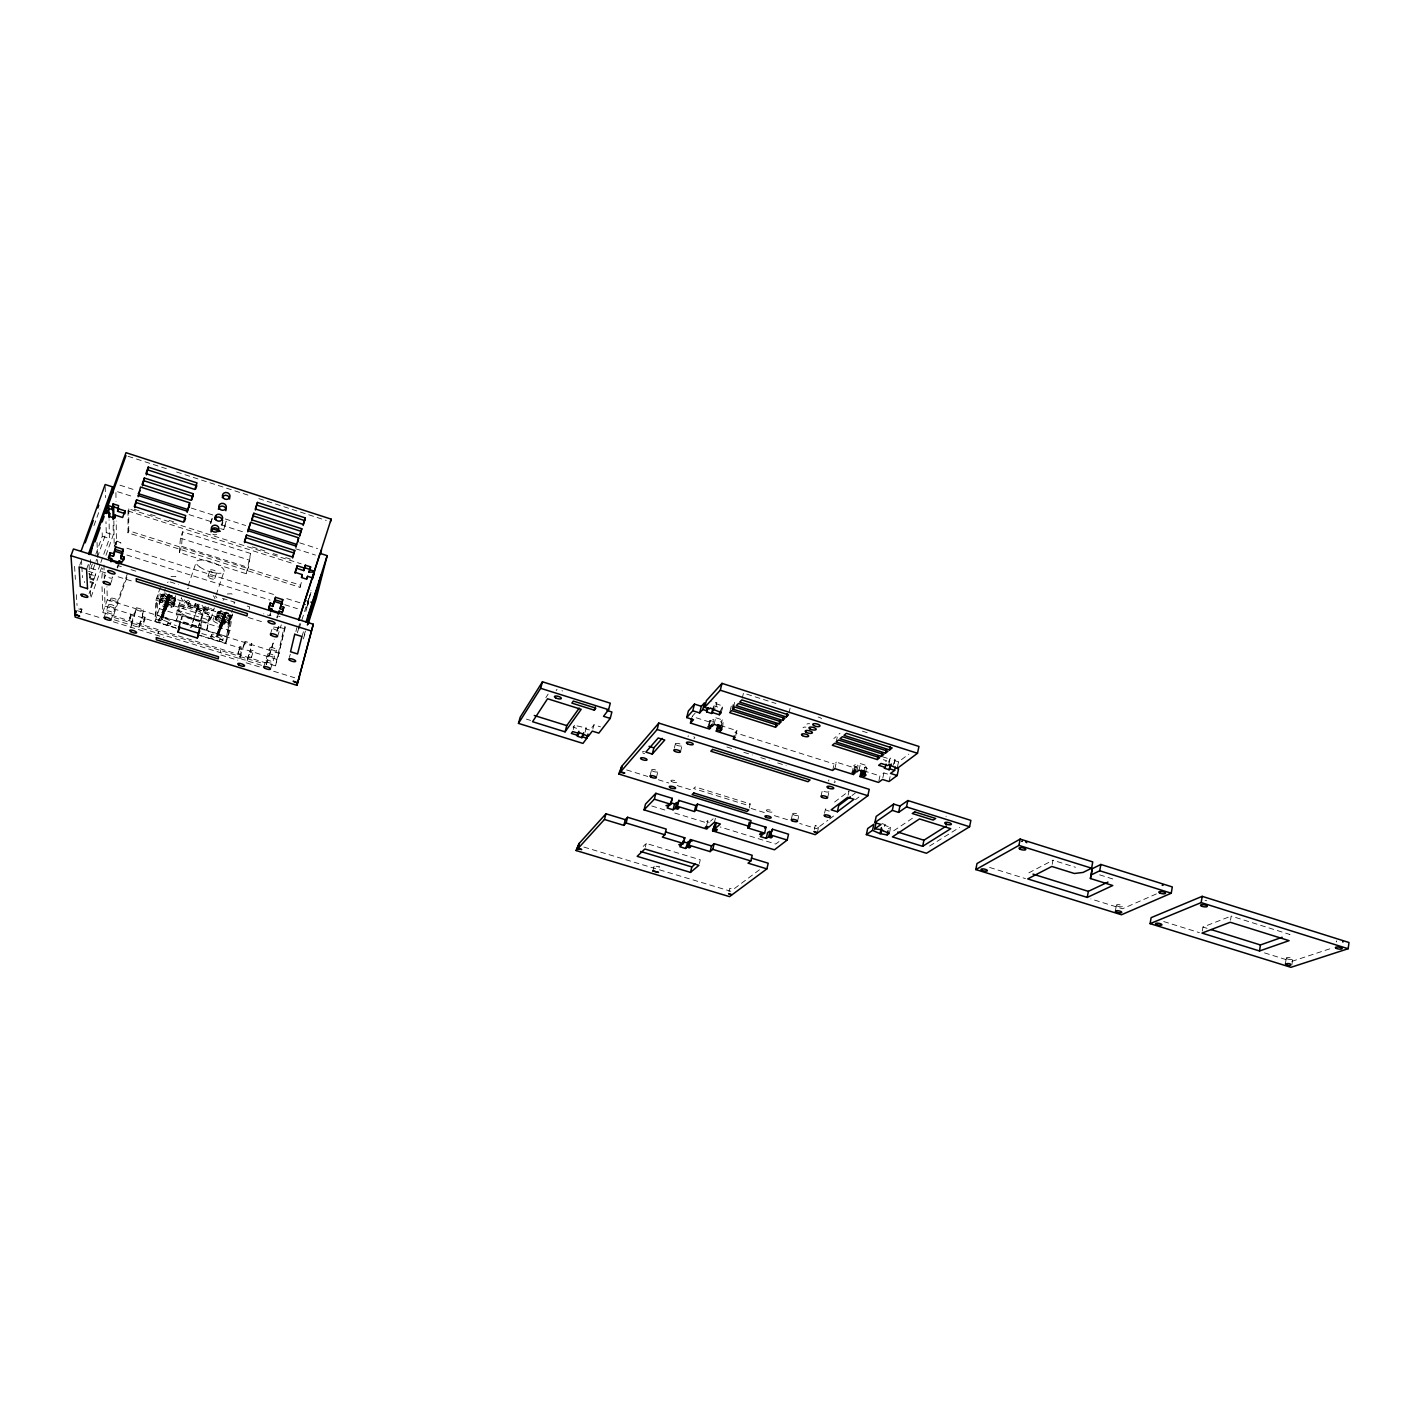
<?xml version="1.0" encoding="UTF-8"?>
<svg xmlns="http://www.w3.org/2000/svg" width="1420" height="1420" viewBox="0 0 1420 1420"><rect width="100%" height="100%" fill="white"/><g stroke="black" fill="none" stroke-linecap="round" stroke-linejoin="round"><path stroke-width="0.75" stroke-dasharray="5 3.75" d="M128.812 508.839L128.688 530.743L300.72 585.271L300.046 587.347L127.96 532.819L128.048 510.969L128.812 508.839L301.182 563.829M114.31 619.865L131.243 625.102L132.699 620.895L129.699 619.972L129.717 617.7L131.332 613.067L134.35 613.99L134.314 616.28L131.315 615.339L131.332 613.067M131.243 625.102L132.734 618.623L129.717 617.7M132.699 620.895L132.734 618.623M134.314 616.28L136.533 607.689L143.473 609.854L141.911 618.605L144.911 619.528L143.313 624.143L140.314 623.22L140.367 620.948L143.385 621.889L143.313 624.143M239.945 646.703L239.589 648.851L242.536 649.774L242.891 647.609L239.945 646.703L238.418 651.318L241.382 652.224L239.643 658.56L138.84 627.445L140.367 620.948M141.911 618.605L143.473 609.854M144.911 619.528L144.982 617.256L141.964 616.333M220.331 623.664L222.337 624.09L218.183 636.764L216.834 635.894L224.839 611.115M223.153 619.936L221.786 619.368L223.97 620.043L219.603 632.699L218.218 632.291L224.733 613.156L226.117 613.582L221.218 628.705L219.834 627.835M223.401 615.286L224.786 615.854L223.401 615.286L216.887 634.385L218.272 634.811L225.744 612.978M175.796 627.817L155.011 621.392L155.898 600.163L228.62 622.99L232.436 611.416M218.183 636.764L216.834 635.894M219.603 632.699L218.236 631.829M216.887 634.385L218.272 634.811M155.011 621.392L159.395 608.63L160.123 593.56M158.472 633.497L158.578 631.279L156.395 637.598M220.313 624.285L221.697 624.534M221.218 628.705L219.55 627.622L220.899 628.19L226.206 612.02M219.621 625.794L220.349 623.504M221.626 625.9L219.638 625.652M221.751 619.99L223.118 620.274M226.117 613.582L221.591 626.522L220.189 626.255L223.295 617.469M223.046 621.8L221.059 621.676M219.905 626.291L221.307 626.717L219.603 626.273M223.97 620.043L224.679 617.735L222.674 617.452L224.679 617.735M224.484 617.664L223.082 617.718M219.816 628.297L224.733 613.156M224.058 618.019L221.325 626.238M219.479 628.385L220.881 628.652M221.023 622.333L222.407 622.563M220.899 624.285L222.319 624.552M222.638 618.268L224.04 618.499M222.514 620.256L223.934 620.504M221.591 626.682L220.207 626.096M179.381 552.558L180.393 538.18L182.576 531.826L250.595 553.481L248.376 567.485L246.299 573.751L179.381 552.558L181.547 546.292L182.576 531.826M196.723 626.575L176.435 620.291L177.163 610.156L181.476 597.713A17.271 5.414 18.7 0 0 195.232 607.618A17.271 5.414 18.7 0 0 213.639 609.233M176.435 620.291L178.618 613.866L179.381 603.66L210.195 613.28L206.876 629.734L198.764 627.214M181.813 619.617L182.079 616.209L201.498 622.244L200.948 627.321M188.47 600.323L185.044 602.009L182.825 608.559L187.955 606.038L188.256 602.435M194.93 606.038L195.143 603.748L198.108 604.672L190.848 627.764L197.895 606.961L194.93 606.038L195.96 603.003M201.977 605.24L204.16 607.991L201.959 614.523L197.575 609.056L198.108 603.66M204.711 609.091L204.959 606.819L207.923 607.742L207.657 610.014L204.711 609.091L199.102 625.741M206.876 629.734L210.195 613.28M222.478 524.797L222.798 522.116M223.739 529.625L226.171 521.14L223.739 529.625L220.597 528.63M220.313 652.579L220.615 650.431M199.563 635.184L225.709 643.278L228.655 622.83M1291.845 965.014L1292.715 959.05M1285.384 964.056L1286.271 958.092M225.709 643.278L229.916 630.569L232.365 613.955M1230.536 920.195L1231.176 916.077L1289.981 934.52L1286.041 935.904M246.299 573.751L250.595 553.481M1202.314 931.076L1202.953 927.047L1231.176 916.077M241.027 654.371L238.063 653.448L238.418 651.318M239.643 658.56L241.382 652.224M249.192 609.286L249.6 606.837L245.411 605.523M244.577 643.509L244.95 641.343L251.766 643.455L251.375 645.621L244.577 643.509L242.536 649.774M1115.339 911.285L1116.386 905.268M261.564 665.323L247.098 660.85L248.873 654.514L251.819 655.419L251.429 657.549L248.482 656.644L248.873 654.514M249.991 652.046L250.381 649.898L253.328 650.822L252.92 652.952L249.991 652.046L251.766 643.455M1052.202 864.372L1052.966 860.218L1075.49 867.283M270.297 613.333L269.818 615.765L263.623 613.813M277.077 618.037L277.592 615.623M889.364 833.398L890.659 827.274L884.571 825.375L883.258 831.516M888.494 762.238L890.269 758.085L895.168 759.647L893.73 766.303M888.831 764.741L890.269 758.085M889.044 781.533L890.447 775M893.02 765.451L895.168 759.647M897.476 766.871L898.54 761.865L908.747 754.162M878.873 780.805L879.938 775.923L883.914 772.924L888.813 774.468M882.849 777.823L883.914 772.924M865.614 772.249L867.052 765.699L860.467 763.605L858.141 765.451L856.704 771.983M855.727 770.048L856.455 766.782L853.615 765.895L852.16 772.409M859.029 770.172L860.467 763.605M863.999 770.794L864.709 767.528L867.052 765.699M102.027 586.691L102.79 612.517L275.498 665.891L283.787 628.581L277.539 626.628M284.976 626.167L277.521 659.59L199.688 635.503M848.113 795.2L849.053 790.993L832.546 803.631M853.846 771.078L855.302 764.546L858.141 765.451M275.498 665.891L285.686 625.936M827.629 797.774L829.031 791.49M824.523 813.287L825.446 809.205M834.889 768.646L836.344 762.132L854.911 768.007L856.455 766.782M820.991 796.3L822.411 790.017M814.334 829.493L815.24 825.499L819.234 826.724L827.86 820.281M836.149 742.003L837.658 735.276L839.983 733.27M817.228 833.203L818.559 827.221L815.24 825.499M832.653 770.457L834.108 763.96L836.344 762.132M791.188 819.837L792.573 813.802M797.525 821.257L798.91 815.204M300.046 587.347L301.661 581.259M788.934 713.159L790.141 708.03M728.957 891.866L729.809 888.281L733.377 889.364L759.505 869.75M749.245 807.962L750.204 803.933L695.267 786.928L693.617 788.544L748.393 805.495L750.204 803.933M295.91 631.545L296.851 627.622M298.324 628.598L299.851 622.315M714.455 822.198L715.396 818.293M735.737 735.578L736.927 730.679L720.047 725.336M730.075 710.976L731.318 705.935L733.306 703.823L732.081 708.882M733.821 705.793L734.637 702.421M706.45 826.28L707.87 820.476L710.408 821.257L713.142 818.808M699.385 863.484L700.273 859.792L646.26 843.427L643.171 846.391M742.234 698.232L743.476 693.102L775.941 703.486M720.135 711.402L722.904 705.971L716.017 703.787L714.366 710.479M721.271 712.68L722.904 705.971M720.881 726.472L722.496 719.887L715.733 717.739L713.834 719.745L712.219 726.33M721.892 729.383L723.508 722.816L720.579 721.875L722.496 719.887M306.755 607.636L310.98 590.542M307.785 605.24L308.53 602.24L305.832 611.363M307.412 605.577L311.388 590.738M708.314 725.212L710.905 718.822L713.834 719.745M709.29 725.407L710.905 718.822M716.035 706.219L716.851 702.865L711.793 701.267M714.1 724.342L715.733 717.739M680.5 751.766L682.097 745.447M652.845 871.117L654.283 865.543L656.963 865.561M645.319 847.119L646.26 843.427M674.322 748.18L675.387 743.956M649.969 776.136L651.514 770.066M656.377 777.556L657.922 771.486M585.111 732.17L586.229 727.998L574.372 725.3L573.023 727.182L579.484 729.188M592.85 729.01L593.968 724.821L600.482 726.845M573.254 729.472L574.372 725.3M289.289 657.495L290.319 654.283M297.312 632.788L299.212 626.841M299.194 628.35L301.2 622.049M301.874 619.936L309.276 596.808M301.927 636.515L303.507 631.545M304.217 634.935L305.477 630.977M303.347 638.911L305.353 632.592M263.676 666.938L269.818 647.999M266.126 664.489L274.22 639.497M276.9 631.172L278.249 627.001M266.356 664.507L274.415 639.603M277.113 631.297L279.793 622.99M277.557 636.391L281.284 624.853M270.51 669.051L276.616 650.111M270.404 634.154L272.533 627.569M247.098 660.85L248.482 656.644M251.429 657.549L253.328 650.822M238.063 653.448L239.589 648.851M242.891 647.609L244.95 641.343M216.816 636.355L220.916 624.125M219.851 639.124L219.354 641.272A6.088 1.846 18.2 0 0 221.254 638.965A6.088 1.846 18.2 0 0 212.379 636.196A6.088 1.846 18.2 0 0 213.568 639.479L214.278 637.367A6.071 1.846 18.2 0 1 213.089 634.066A6.071 1.846 18.2 0 1 221.964 636.834A6.071 1.846 18.2 0 1 220.047 639.16L226.401 641.148L229.348 620.806L222.62 618.712L224.626 619.315A7.366 2.308 18.4 0 0 230.59 619.351A7.366 2.308 18.4 0 0 228.212 616.085L219.638 613.493A7.366 2.308 18.4 0 0 217.012 615.233A7.366 2.308 18.4 0 0 222.798 618.765A6.23 1.935 18.4 0 1 223.987 622.226A6.23 1.935 18.4 0 1 214.899 619.404A6.23 1.935 18.4 0 1 216.869 616.954L216.142 619.12A6.23 1.935 18.4 0 0 214.171 621.569A6.23 1.935 18.4 0 0 223.277 624.409A6.23 1.935 18.4 0 0 222.088 620.984L221.893 620.895M224.821 623.593L225.549 621.41M228.851 620.7L232.454 609.854M222.461 640.58L223.171 638.45M229.294 623.22L230.005 621.09M230.786 619.102L231.495 616.954M212.947 619.883L213.674 617.718M215.467 618.428L216.177 616.298M216.869 614.256L217.579 612.126M217.331 616.688L220.349 607.653M210.87 636.976L211.58 634.846M218.29 634.349L223.171 619.794M200.273 625.847L201.498 622.244M207.657 610.014L208.687 606.979M216.213 594.785L224.147 571.142M210.781 618.712L214.367 607.991M207.923 576.484L210 570.308M197.575 609.056L199.794 602.488M197.93 627.675L204.959 606.819M214.722 578.615L216.798 572.455M162.111 615.126C163.442 606.943 169.459 594.376 167.595 602.719L162.359 617.7L160.975 617.292L168.412 595.832L169.814 596.258L163.513 615.534L162.111 615.126L166.175 602.772L167.613 603.376L166.175 602.772M163.744 608.665L165.927 608.985L162.43 619.723L161.046 619.297L163.797 611.168L165.217 611.754L163.797 611.328M180.855 619.812L182.079 616.209M187.955 606.038L190.191 599.471M221.378 525.027L223.046 520.128M174.837 601.903L175.565 599.755M167.897 623.025L167.169 625.137A6.141 1.846 18.6 0 0 170.027 623.699A6.141 1.846 18.6 0 0 163.655 620.433A6.141 1.846 18.6 0 0 158.596 620.753L158.738 621.303A6.141 1.846 18.6 0 0 161.33 623.291L162.075 621.161A6.141 1.846 18.7 0 1 159.484 619.173L159.342 618.623A6.141 1.846 18.7 0 1 164.383 618.303A6.141 1.846 18.7 0 1 170.755 621.569A6.141 1.846 18.7 0 1 167.897 623.025L176.328 625.634M173.684 606.145L174.411 604.015M170.311 624.463L171.039 622.333M188.097 585.963L196.155 562.302M210.781 523.678L212.663 516.809L210.444 523.323L213.586 524.335M169.779 594.163L163.442 613.511L162.057 613.085L168.376 593.737M162.057 613.085L168.376 594.217M161.046 619.297L166.016 604.299L167.418 605.186L165.217 611.754M162.359 617.7L168.483 598.867L167.063 597.962L168.483 598.867M217.065 616.99L169.069 602.027L168.518 604.299A6.301 1.935 18.8 0 1 169.938 607.813A6.301 1.935 18.8 0 1 160.762 604.938A6.301 1.935 18.8 0 1 162.519 602.417L163.477 600.269L156.661 598.139L155.738 619.262L162.395 621.321M171.412 606.961L172.157 604.778M174.394 599.346L175.636 595.708M173.24 603.606L175.725 596.365M155.898 600.323L160.424 587.099M160.744 597.003L161.489 594.856M159.679 601.299L160.407 599.151M159.43 603.234L160.176 601.05M161.578 599.559L165.323 588.697M164.844 604.423L167.045 604.742L169.814 596.258M165.927 608.985L167.4 604.707M138.84 627.445L140.314 623.22M143.385 621.889L144.982 617.256M129.699 619.972L131.315 615.339M134.35 613.99L136.533 607.689M130.817 627.338L131.918 624.179M166.921 600.784L168.412 595.832M165.643 604.955L167.134 600.518M163.762 609.162C164.951 609.482 163.584 609.801 166.016 604.299M103.997 617.664L110.724 598.601M111.026 619.83L127.64 572.952M113.671 615.038L126.895 577.443M127.96 532.819L128.688 530.743M110.369 584.277L112.73 577.638M117.54 568.035L119.12 563.562M102.79 612.517L107.263 599.861L106.961 586.762M89.087 593.596L90.241 590.365M101.583 567.645L90.614 598.406L90.294 591.572L95.743 573.591L88.537 571.337M100.128 564.485L97.998 570.485L90.827 568.231L90.365 557.439M100.838 562.48L109.411 538.517L109.056 519.791M105.968 555.327L113.28 534.825L113.103 521.761M101.778 578.082L102.772 568.302M114.204 546.948L116.404 540.754L116.209 521.069M114.949 545.706L116.404 541.588L121.002 543.043L116.404 540.754M104.175 578.65L105.346 575.331M86.584 569.26L88.395 564.219M90.827 568.231L92.264 564.237M95.832 554.244L102.275 536.263L102.116 529.997M90.081 577.727L96.684 559.267M97.412 557.208L106.234 532.606L105.985 521.672M80.745 612.269L81.881 609.109L77.195 607.653M80.78 613.032L81.881 609.109M89.779 577.851L93.383 578.987L90.703 587.702M89.833 578.934L93.436 580.052L95.743 573.591M79.697 565.231L80.904 561.894M93.986 525.595L99.95 509.07M545.848 697.664L548.155 694.096M586.229 727.998L585.626 728.797L589.939 730.146L593.968 724.821M695.161 713.142L692.126 716.496L711.207 722.531L712.449 721.218L709.538 720.295M713.266 706.769L714.1 705.882L720.969 708.065M716.017 703.787L716.851 702.865M223.046 600.305L224.058 599.222M168.128 581.952L167.471 582.644M722.106 724.271L723.508 722.816M736.927 730.679L734.974 732.631L834.108 763.96M707.87 820.476L706.681 821.541L709.219 822.322M833.806 738.577L836.114 736.607M853.615 765.895L855.302 764.546M778.976 841.581L775.781 844.03L720.153 826.972M885.707 761.599L886.754 760.783L881.767 759.203M852.053 795.502L855.372 792.981M818.559 827.221L816.589 828.712L799.708 823.476M829.582 818.985L834.747 815.115M855.443 799.637L858.887 797.064M884.571 825.375L885.547 824.7L881.074 823.316M888.423 828.783L890.659 827.274M893.712 830.806L913.61 817.458M929.603 846.036L959.618 827.381M1028.879 872.838L1052.966 860.218M1156.359 893.925L1122.51 908.764L1090.88 898.931M1291.792 961.375L1332.652 947.903M171.039 576.573L175.192 576.325L178.778 578.934M227.271 593.986L231.389 593.737L234.957 596.311M163.477 600.269L163.264 600.234A6.301 1.935 18.8 0 0 161.507 602.772A6.301 1.935 18.8 0 0 170.684 605.63A6.301 1.935 18.8 0 0 169.282 602.115L169.069 602.027M161.028 618.836L162.43 619.723M168.43 596.311L169.832 596.737M224.697 613.635L226.099 614.061M166.992 602.683L165.59 602.098L167.595 602.719M166.034 604.778L167.418 605.186M164.915 606.464L166.3 606.89L164.489 606.517M165.891 607.6L164.507 607.174M163.815 610.707L164.773 610.937M162.04 612.606L163.442 613.032M162.111 614.647L163.513 615.534M162.341 617.238L160.975 617.292M583.868 847.066L657.336 869.182M659.43 869.803L730.803 891.281M166.921 600.625L168.359 601.05M223.242 617.931L224.662 618.357M223.242 618.091L224.644 618.516M165.643 604.796L167.063 605.222M164.542 609.02L165.945 609.624M651.78 805.992L666.388 810.483M674.731 813.039L708.136 823.28M201.746 633.515L214.455 637.456M176.559 628.332L105.027 606.18L104.512 586.673M626.646 769.942L647.751 776.474M658.294 779.74L668.856 783.006M677.287 785.615L692.072 790.177M751.162 808.459L765.93 813.039M774.379 815.648L789.147 820.21M114.079 617.522L131.261 622.847M138.894 625.191L239.998 656.43M247.488 658.738L264.067 663.85M78.81 608.914L81.916 609.872M77.39 610.742L100.607 617.895M113.263 621.8L163.904 637.42M220.881 654.993L237.761 660.193M246.192 662.803L260.961 667.347M273.634 671.252L294.721 677.766M1202.953 927.047L1207.053 928.325M89.939 581.401L93.525 582.519M89.993 582.466L93.578 583.584M177.163 610.156L208.012 619.759M526.429 719.123L530.583 720.419M178.618 613.866L209.024 623.327M159.395 608.63L229.916 630.569M989.651 867.46L1025.506 878.607M1163.726 921.562L1199.421 932.656M1264.51 952.891L1287.603 960.08M183.606 621.924L199.031 626.717M200.823 628.528L157.212 615.002L158.17 593.631L230.821 616.316L227.821 636.905L202.9 629.184M107.263 599.861L180.801 622.67M182.896 623.327L279.545 653.306M136.498 609.996L143.42 612.144M117.523 565.426L121.374 566.633M131.013 569.651L138.716 572.065M170.098 581.916L178.459 584.543M222.407 598.317L234.957 602.257M1099.648 874.844L1113.866 879.299M101.583 571.621L105.737 572.917M118.162 576.804L132.646 581.33M248.34 617.505L265.025 622.705M88.661 573.822L95.832 576.076M126.948 548.209L274.149 594.643M286.769 598.619L305.69 604.583M126.877 555.025L270.048 600.092M284.781 604.725L297.419 608.701M726.898 746.973L735.365 749.636M743.832 752.298L752.28 754.961M760.747 757.623L769.214 760.286M777.681 762.948L786.147 765.611M181.547 546.292L248.376 567.485M864.709 767.528L867.549 768.433M863.52 770.723L879.938 775.923M106.234 532.606L113.28 534.825M102.275 536.263L109.411 538.517M304.27 600.074L308.726 601.494M134.226 509.247L142.408 511.857M150.573 514.466L158.756 517.075M168.962 520.341L175.104 522.294M252.334 546.948L264.883 550.942M273.243 553.622L277.415 554.954M285.775 557.616L292.058 559.622M128.048 510.969L294.188 563.935M882.53 756.771L889.204 758.901M894.103 760.463L898.54 761.865M180.393 538.18L248.5 559.835M119.937 485.178L136.338 490.433M191.363 508.094L213.941 515.336M225.301 518.974L245.713 525.524M299.691 542.848L317.53 548.582M117.594 491.728L134.012 497M189.108 514.626L211.722 521.868M221.041 524.867L245.571 532.713M295.591 548.723L315.453 555.096M862.437 731.176L870.744 733.838M128.102 456.299L142.852 461.074M144.964 461.766L168.146 469.274M176.577 472.008L250.381 495.882M258.813 498.615L326.263 520.448M658.951 866.235L659.714 867.176L654.194 865.721M234.087 602.275L234.247 603.713M74.568 566.349L75.402 579.395M76.361 594.625L77.053 605.488M81.508 560.208L81.757 564.574M81.863 566.757L82.466 577.691M84.454 581.49L84.508 582.555M89.087 564.734L89.673 577.78M93.383 578.987L93.436 580.052M97.039 542.476L97.554 557.563M97.625 559.711L97.856 566.172M103.962 564.982L104.299 577.993M167.01 603.34L165.963 602.719M105.204 486.687L105.453 497.621M164.862 605.097L166.264 605.328M166.14 600.909L167.56 601.139M113.866 520.856L114.168 544.765M115.925 492.616L116.014 501.366M116.404 541.588L116.44 544.889M280.113 616.724A3.745 1.207 18 0 1 278.373 615.996M1336.681 941.921A3.426 0.959 8.5 0 1 1336.77 940.963M1206.716 900.67A3.408 1.012 9.4 0 1 1205.047 900.564M806.933 724.111A3.692 1.278 12.9 0 1 809.631 723.774M803.063 727.785A3.656 1.26 12.9 0 1 805.903 727.147M818.151 717.047A3.728 1.313 12.8 0 1 821.505 718.786M945.986 816.465A3.426 1.083 11.5 0 1 946.199 816.216M556.409 690.617A3.568 1.189 15.4 0 1 557.101 689.57M561.983 690.653A3.568 1.189 15.4 0 1 562.568 691.043M834.374 780.947A3.443 1.118 12.6 0 1 834.072 782.491M828.818 781.089A3.443 1.118 12.6 0 1 829.031 779.988M829.316 811.068A3.319 1.029 12.7 0 1 825.446 809.329A3.319 1.029 12.7 0 1 828.872 808.903M693.847 736.749A3.497 1.154 14 0 1 693.847 738.418M688.15 736.625A3.497 1.154 14 0 1 688.487 735.808M644.627 753.7A3.372 1.065 14.4 0 1 642.603 752.742M642.532 751.624A3.372 1.065 14.4 0 1 644.485 751.553M828.872 791.739A3.39 1.083 12.7 0 1 823.884 791.313A3.39 1.083 12.7 0 1 823.511 789.484M276.971 616.067A3.816 1.225 18.1 0 1 276.722 617.274M270.954 615.73A3.816 1.225 18.1 0 1 270.67 614.097M117.398 566.349A3.941 1.242 19.5 0 1 117.043 567.237M112.215 576.857A3.887 1.207 19.4 0 1 109.553 577.904A3.887 1.207 19.4 0 1 105.471 575.047M216.603 534.47A3.816 3.461 13 0 1 212.805 534.204M223.952 616.972A6.106 1.899 18.4 0 1 227.963 621.232A6.106 1.899 18.4 0 1 218.13 618.268A6.106 1.899 18.4 0 1 222.425 616.511M187.334 588.803A14.786 4.704 18.7 0 1 188.842 588.093M213.284 595.761A14.786 4.704 18.7 0 1 214.881 598.725M211.402 608.328A14.803 4.651 18.7 0 1 197.469 607.565A14.803 4.651 18.7 0 1 184.209 599.843M215.379 595.992A17.253 5.485 18.7 0 1 216.852 597.856M169.264 595.512A6.212 1.935 18.9 0 1 173.542 599.914A6.212 1.935 18.9 0 1 163.584 596.897A6.212 1.935 18.9 0 1 167.72 595.033M175.707 598.175A7.508 2.343 18.9 0 1 170.08 597.962M168.234 597.412A7.508 2.343 18.9 0 1 162.004 592.779M172.619 596.187A7.49 2.343 18.9 0 1 164.223 592.885M172.157 595.672A6.248 1.953 18.9 0 1 169.122 594.891M166.264 593.631A6.248 1.953 18.9 0 1 165.164 592.921M168.128 599.808A6.177 1.917 18.8 0 1 172.406 604.157A6.177 1.917 18.8 0 1 162.483 601.175A6.177 1.917 18.8 0 1 166.601 599.346M225.407 612.801A6.141 1.935 18.4 0 1 229.685 617.025A6.141 1.935 18.4 0 1 220.153 614.576A6.141 1.935 18.4 0 1 222.39 612.02M232.454 615.02A7.419 2.325 18.4 0 1 226.259 615.25M224.413 614.7A7.419 2.325 18.4 0 1 218.431 610.778M228.762 613.476A7.419 2.343 18.4 0 1 225.141 612.553M221.786 611.044A7.419 2.343 18.4 0 1 220.508 610.209M228.336 612.978A6.177 1.953 18.4 0 1 225.301 612.197M218.325 629.841L219.692 630.728L218.325 629.841M223.366 615.907L224.75 616.511L223.366 615.907M223.206 615.233L224.555 616.12L223.206 615.233M159.342 618.623L158.596 620.753L159.342 618.659M164.56 594.092L164.17 594.039A7.455 2.325 18.9 0 0 163.353 597.376A7.455 2.325 18.9 0 0 173.79 600.536A7.455 2.325 18.9 0 0 172.814 596.666L164.56 594.092M163.815 596.24L163.424 596.187A7.455 2.308 18.9 0 0 160.957 598.015A7.455 2.308 18.9 0 0 166.939 601.583L168.785 602.151A7.455 2.308 18.9 0 0 174.66 602.151A7.455 2.308 18.9 0 0 172.086 598.814L163.815 596.24M163.46 598.406L163.069 598.352A7.402 2.29 18.8 0 0 162.253 601.654A7.402 2.29 18.8 0 0 172.654 604.778A7.402 2.29 18.8 0 0 171.678 600.962L163.46 598.406M162.732 600.536L162.324 600.5A7.419 2.29 18.8 0 0 159.892 602.275A7.419 2.29 18.8 0 0 165.838 605.843L167.666 606.393A7.419 2.29 18.8 0 0 173.506 606.393A7.419 2.29 18.8 0 0 170.932 603.092L162.732 600.536M220.757 611.381L220.349 611.346A7.366 2.308 18.4 0 0 219.284 614.576A7.366 2.308 18.4 0 0 229.632 617.718A7.366 2.308 18.4 0 0 228.922 613.937L220.757 611.381M219.319 615.57L218.928 615.534A7.331 2.29 18.4 0 0 217.863 618.729A7.331 2.29 18.4 0 0 228.158 621.836A7.331 2.29 18.4 0 0 227.448 618.108L219.319 615.57M218.609 617.7L218.218 617.664A7.331 2.272 18.3 0 0 215.609 619.386A7.331 2.272 18.3 0 0 221.378 622.883L223.188 623.433A7.331 2.272 18.3 0 0 229.099 623.469A7.331 2.272 18.3 0 0 226.738 620.238L218.609 617.7M168.288 598.317L166.885 597.909L168.288 598.477M168.305 598.974L166.903 598.548L168.305 599.151M223.011 622.262L221.644 621.853L223.029 622.404M166.317 607.37L164.898 606.943L166.317 607.37M270.634 649.064A3.568 1.101 17.8 0 0 276.438 650.342A3.568 1.101 17.8 0 0 272.569 647.733A3.568 1.101 17.8 0 0 270.634 649.064M268.611 655.365A3.568 1.083 17.8 0 0 274.415 656.644A3.568 1.083 17.8 0 0 270.528 654.034A3.568 1.083 17.8 0 0 268.611 655.365M111.754 599.755A3.692 1.118 19.1 0 0 117.612 601.05A3.692 1.118 19.1 0 0 113.316 598.281A3.692 1.118 19.1 0 0 111.754 599.755M109.517 606.091A3.692 1.101 19.1 0 0 115.393 607.387A3.692 1.101 19.1 0 0 111.062 604.618A3.692 1.101 19.1 0 0 109.517 606.091M1287.194 958.873A3.266 0.887 9.1 0 0 1292.591 959.263A3.266 0.887 9.1 0 0 1288.668 957.577A3.266 0.887 9.1 0 0 1287.194 958.873M1117.487 906.102A3.248 0.941 10.2 0 0 1122.741 906.439A3.248 0.941 10.2 0 0 1118.552 904.646A3.248 0.941 10.2 0 0 1117.487 906.102M671.749 781.621A3.266 1.012 14.1 0 0 677.056 782.349A3.266 1.012 14.1 0 0 673.133 780.219A3.266 1.012 14.1 0 0 671.749 781.621M767.155 811.157A3.231 0.994 13.2 0 0 772.48 811.903A3.231 0.994 13.2 0 0 768.77 809.826A3.231 0.994 13.2 0 0 767.155 811.157M793.389 814.689A3.248 0.994 13 0 0 798.768 815.435A3.248 0.994 13 0 0 795.076 813.376A3.248 0.994 13 0 0 793.389 814.689M652.49 771.007A3.301 1.029 14.3 0 0 657.833 771.734A3.301 1.029 14.3 0 0 653.839 769.551A3.301 1.029 14.3 0 0 652.49 771.007M676.381 744.985A3.443 1.118 14.1 0 0 681.973 745.713A3.443 1.118 14.1 0 0 677.855 743.405A3.443 1.118 14.1 0 0 676.381 744.985M132.93 625.279A3.656 1.083 18.8 0 0 138.752 626.575A3.656 1.083 18.8 0 0 134.51 623.877A3.656 1.083 18.8 0 0 132.93 625.279M240.69 658.543A3.568 1.065 17.9 0 0 246.477 659.838A3.568 1.065 17.9 0 0 242.536 657.247A3.568 1.065 17.9 0 0 240.69 658.543M266.57 661.667A3.568 1.083 17.7 0 0 272.374 662.962A3.568 1.083 17.7 0 0 268.486 660.371A3.568 1.083 17.7 0 0 266.57 661.667M273.403 628.705A3.745 1.189 18 0 0 279.509 630.054A3.745 1.189 18 0 0 275.427 627.267A3.745 1.189 18 0 0 273.403 628.705M107.281 612.428A3.692 1.101 19 0 0 113.156 613.742A3.692 1.101 19 0 0 108.825 610.99A3.692 1.101 19 0 0 107.281 612.428M208.811 577.62A3.568 1.171 18.8 0 0 214.562 578.881A3.568 1.171 18.8 0 0 210.568 576.129A3.568 1.171 18.8 0 0 208.811 577.62M210.905 571.461A3.568 1.171 18.9 0 0 216.639 572.721A3.568 1.171 18.9 0 0 212.663 569.952A3.568 1.171 18.9 0 0 210.905 571.461M199.812 567.006A14.715 4.864 18.9 0 0 223.508 572.26A14.715 4.864 18.9 0 0 207.142 560.793A14.715 4.864 18.9 0 0 199.812 567.006M182.204 613.706A17.306 5.343 18.6 0 0 210.053 619.919A17.306 5.343 18.6 0 0 190.653 606.961A17.306 5.343 18.6 0 0 182.204 613.706"/><path stroke-width="1.5" d="M117.558 508.502L124.995 510.863L124.978 513.649L117.576 511.289L118.57 505.627L113.121 503.887L112.127 509.549L107.174 507.969L107.121 505.183L125.99 452.678L331.162 519.134L330.487 521.814M134.811 507.615L136.604 499.875L185.736 515.602L183.464 522.187L134.261 506.461L136.604 499.875M138.148 496.734L140.527 487.024L189.659 502.804L189.304 507.437M142.568 485.764L144.361 478.007L193.28 493.769L191.931 499.822M146.42 474.901L148.213 467.127L197.025 482.906L194.788 489.421L145.905 473.641L148.213 467.127M199.741 630.888L197.345 638.059L178.015 632.095L180.233 621.623M187.156 512.442L189.659 502.804M197.345 638.059L199.67 627.658M215.804 517.821L216 515.992L214.881 519.259A3.816 3.443 13.4 0 1 222.319 520.714M1348.148 948.737L1349 942.507L1202.19 896.34L1151.123 917.657L1150.111 923.639L1290.94 967.322L1348.148 948.737L1201.178 902.605L1150.111 923.639M244.524 542.635L246.565 535.056L294.739 550.481L292.573 557.989M1259.522 950.974L1289.076 940.661L1230.217 922.255L1201.994 933.082L1259.522 950.974L1260.428 944.957L1282.1 937.289M247.843 531.879L250.47 522.347L298.644 537.825L297.703 542.209M251.784 520.874L253.825 513.277L301.803 528.737L299.638 536.263M255.387 510.046L257.446 502.431L305.318 517.909L303.152 525.453M1201.178 902.605L1202.19 896.34M1171.252 893.216L1172.299 886.932L1100.855 864.46L1092.264 868.703L1090.4 878.518L1112.765 885.512L1087.258 897.422L1027.725 878.909L1051.812 866.448L1074.354 873.495L1083.087 872.43L1091.607 868.206L1092.743 861.904L1020.163 839.078L976.995 863.537L975.806 869.572L1121.481 914.764L1171.252 893.216L1099.737 870.762L1091.146 874.951L1090.4 878.518M1087.258 897.422L1088.341 891.352L1107.973 882.086M1091.146 874.951L1092.264 868.703M1099.737 870.762L1100.855 864.46M975.806 869.572L1018.956 845.397L1020.163 839.078M269.711 605.435L270.19 602.985L273.35 603.979L272.853 606.429L269.711 605.435L268.646 608.701M271.255 611.31L271.752 608.878L268.593 607.884L270.19 602.985M275.018 599.79L275.515 597.323L282.775 599.595L282.26 602.062L275.018 599.79L272.853 606.429M969.594 826.742L970.872 820.387L907.859 800.543L899.943 806.045L898.611 812.382L892.31 810.394L874.862 822.588L881.021 824.505L874.72 828.854L879.743 829.457L889.364 833.398L887.127 834.907L880.08 833.664L872.519 830.363L866.36 834.623L926.461 853.26L969.594 826.742L906.51 806.915L898.611 812.382M922.645 846.32L950.743 828.712L919.521 818.932L892.417 836.912L922.645 846.32L923.923 840.214L946.412 825.961M278.515 613.582L279.03 611.168L282.189 612.144L283.769 607.263L280.61 606.269L282.775 599.595M282.189 612.943L283.237 609.695L280.095 608.701L280.61 606.269M897.103 768.522L917.497 753.274L918.953 746.458L721.999 683.357L706.361 700.699L704.693 707.409L709.29 708.882L710.124 707.976L721.271 712.68L719.319 714.739L712.432 712.556L711.615 713.461L706.574 711.864L707.391 708.509M906.51 806.915L907.859 800.543M861.461 770.066L860.023 776.58L878.518 782.42L882.495 779.456L889.044 781.533L897.156 775.533L898.576 768.93L888.831 764.741L887.766 765.558L881.074 763.428L878.66 765.309L885.317 767.421L886.044 764.102M887.127 834.907L887.997 830.824M892.31 810.394L893.659 804.075L899.943 806.045M295.892 547.268L296.531 544.357L248.287 528.897M283.237 609.695L283.769 607.263M874.862 822.588L876.193 816.393L893.659 804.075M874.72 828.854L876.051 822.712M885.317 767.421L884.269 768.22L889.133 769.764L890.216 764.794M889.133 769.764L891.281 763.995M880.08 833.664L881.394 827.558M881.039 833.025L881.927 828.943M897.156 775.533L890.535 773.438L894.635 770.385L895.346 767.066M881.341 756.381L883.808 754.464L838.474 740.015L836.149 742.003L881.341 756.381L882.068 753.026M866.36 834.623L867.673 828.534L873.85 824.239L872.519 830.363M885.459 753.168L887.961 751.233L842.397 736.696L840.036 738.684L885.459 753.168L886.186 749.795M889.63 749.92L892.15 747.949L846.355 733.323L843.977 735.347L889.63 749.92L890.358 746.529M860.023 776.58L861.567 775.391L864.407 776.278L865.117 773.03M867.851 795.715L869.235 789.325L658.791 723.082L622.244 765.735L620.664 771.77L624.8 773.048L620.185 772.338L618.747 774.006L815.24 834.676L817.228 833.203L813.891 831.481L817.884 832.723L867.851 795.715L657.158 729.525L620.664 771.77M877.258 759.558L879.708 757.659L834.605 743.317L832.297 745.269L877.258 759.558L877.986 756.221M296.638 568.302L297.188 565.746L304.395 568.053L303.809 570.591L296.638 568.302L295.041 573.236M734.193 735.879L733.394 739.145L832.653 770.457L834.889 768.646L853.473 774.521L854.556 769.622M853.473 774.521L855.727 770.048M861.567 775.391L862.65 770.492M864.407 776.278L866.111 774.965L863.271 774.06L863.999 770.794M837.356 811.761L853.988 799.3L847.651 797.312L831.161 809.844L837.356 811.761L838.741 805.566L850.385 796.762M712.574 830.86L715.059 824.115L712.574 830.86L774.45 849.799L787.195 840.054L788.544 834.197L772.462 829.227L769.889 836.06L772.427 836.841L771.096 837.889L768.557 837.108L766.214 838.35L760.357 836.558L762.132 835.137L759.576 834.339L760.889 833.291L763.445 834.072L764.634 833.114L766.019 827.239L751.375 822.73M301.697 577.159L302.283 574.621L295.058 572.331L297.188 565.746M304.714 567.751L305.318 565.196L310.589 566.882L309.968 569.42L304.714 567.751L303.809 570.591M766.214 838.35L767.581 832.51L769.924 831.268L768.557 837.108M769.889 836.06L772.462 829.227M576.147 850.562L579.129 843.444L576.147 850.562L729.543 896.641L731.584 895.115L728.531 893.659L732.099 894.742L766.889 868.88L768.202 863.218L751.464 858.124M782.686 720.419L784.87 718.342L738.4 703.521L736.359 705.651L782.686 720.419L783.485 717.029M766.889 868.88L748.038 863.147L750.843 860.964L752.192 855.284L714.153 843.675L711.509 845.947L710.124 851.609L689.161 845.237L688.15 846.142L690.635 846.888L689.499 847.882L687.031 847.136L685.523 848.468L679.825 846.746L681.316 845.397L678.849 844.634L683.428 843.498L684.83 837.818L665.891 832.049M786.325 716.958L788.526 714.863L741.808 699.936L739.749 702.083L786.325 716.958L787.124 713.55M764.634 833.114L747.896 827.966L749.281 822.091M747.896 827.966L749.653 826.511L751.056 820.618L697.433 804.093L695.818 805.619L694.362 811.512L677.393 806.294L676.346 807.323L678.938 808.122L677.802 809.24L675.21 808.441L673.098 809.773L667.134 807.944L668.66 806.418L666.069 805.619L670.826 804.27L672.299 798.377L655.862 793.318L645.514 804.075L644.041 809.879L706.734 829.067L707.799 828.109L705.261 827.327L706.45 826.28L708.988 827.061L714.455 822.198L720.366 824.008L714.846 828.854L717.384 829.635L716.177 830.682L713.656 829.901M775.533 727.217L777.663 725.194L731.655 710.568L729.667 712.645L775.533 727.217L776.314 723.88M733.821 705.793L733.004 709.166L779.083 723.845L779.882 720.472M306.951 578.827L307.554 576.307L312.347 577.833L298.768 620.221M312.311 578.543C313.696 573.005 316.465 571.497 309.063 572.26L309.666 569.722L314.459 571.248L312.151 578.65M714.846 828.854L716.248 823.05M710.124 851.609L712.787 849.373L714.153 843.675M690.493 872.395L698.924 865.33L644.857 848.982L637.172 856.331L690.493 872.395L691.824 866.946L695.197 864.088M685.523 848.468L688.416 841.474L687.031 847.136M694.362 811.512L695.977 810.003L697.433 804.093M719.319 714.739L720.135 711.402M688.15 846.142L690.564 839.557L711.509 845.947M733.394 739.145L735.329 737.228L716.319 731.211L717.934 724.661M689.161 845.237L690.564 839.557M716.319 731.211L718.786 724.981M717.579 729.916L720.49 730.838L721.892 729.383L718.964 728.46L719.78 725.176M720.49 730.838L721.307 727.555M320.441 554.155L321.506 549.859M711.615 713.461L712.84 708.456M712.432 712.556L713.674 707.55M691.717 718.147L690.475 723.064L709.592 729.099L711.651 724.502M682.434 844.403L683.357 840.622M704.693 707.409L720.295 690.226L721.999 683.357M673.098 809.773L674.553 803.915L676.666 802.566L675.21 808.441M676.346 807.323L678.866 800.401L695.818 805.619M699.669 712.947L701.32 706.29L704.462 702.811L702.793 709.503L699.669 712.947L692.8 710.763L686.712 717.579L693.51 719.727L690.475 723.064M677.393 806.294L678.866 800.401M706.574 711.864L708.225 707.621M686.712 717.579L688.363 710.976L694.469 704.107L701.32 706.29M692.8 710.763L694.469 704.107M669.796 805.3L672.299 798.377M683.428 843.498L662.359 837.09L664.808 834.765L666.228 829.067L627.587 817.281L625.297 819.677L623.841 825.375L604.458 819.482L578.082 848.432L581.756 849.533L577.691 848.858M308.974 613.227L308.371 615.641L321.523 575.064L307.377 625.031M307.377 622.422L311.069 607.831M644.041 809.879L654.354 799.211L655.862 793.318M315.4 593.596L316.039 591.11M298.75 619.67L319.997 553.356L327.186 555.664L316.074 598.956L308.033 624.197M623.841 825.375L626.113 822.996L627.587 817.281M657.158 729.525L658.791 723.082M652.259 754.091L664.791 740.033L658.223 737.974L645.834 752.085L652.259 754.091L653.857 747.843L662.235 738.382M604.458 819.482L605.949 813.784L625.297 819.677M618.747 774.006L621.747 766.285L620.185 772.338M74.976 614.753L75.136 617.043L296.957 685.327L297.49 683.286L293.159 681.227L297.667 682.612L313.287 624.232L73.45 548.972L71 555.735L74.923 613.99L79.662 616.191L74.976 614.753L76.112 611.594M298.945 679.062L299.478 677.02M313.287 624.232L296.957 685.327M578.934 731.264L577.816 735.418L571.337 733.412L572.704 731.548L579.183 733.572L579.786 732.755L588.27 736.394L592.282 731.105L598.814 733.146L610.209 718.431L611.896 711.988L606.908 710.426M578.082 848.432L579.52 843.018L605.949 813.784M610.209 718.431L603.535 716.319L608.594 709.68L610.298 703.184L542.458 681.795L520.199 717.189L518.477 723.384L582.946 743.405L586.868 738.24L587.969 734.087M578.33 732.081L577.212 736.217L581.952 737.69L583.673 732.755M594.341 710.178L595.832 708.154L573.307 701.072L571.887 703.113L594.341 710.178L595.211 706.947M581.952 737.69L583.07 733.554M565.071 731.832L581.206 709.325L547.552 698.764L532.553 721.715L565.071 731.832L566.757 725.602L579.2 708.136M518.477 723.384L540.647 688.309L542.458 681.795M97.873 507.952L98.779 505.307M320.299 577.727C323.494 568.106 317.033 588.075 320.228 578.455M306.028 621.96L327.186 555.664M307.554 576.307L306.631 579.165L301.359 577.478L302.283 574.621M309.063 572.26L310.589 566.882M314.459 571.248L331.162 519.134M312.435 578.934L314.406 572.792M304.395 568.053L305.318 565.196M270.776 611.842L271.752 608.878M273.35 603.979L275.515 597.323M294.739 550.481L292.609 557.03L244.364 541.623L246.565 535.056M298.644 537.825L296.141 546.114L248.021 530.689L250.204 524.14M301.803 528.737L299.691 535.234L251.659 519.791L253.825 513.277M305.318 517.909L303.205 524.406L255.28 508.928L257.446 502.431M278.071 614.132L279.03 611.168M280.095 608.701L281.71 603.731M178.015 632.095L179.843 626.699M189.517 504.668L187.262 511.218L138.166 495.491M193.28 493.769L191.025 500.301L142.035 484.54L144.361 478.007M184.405 521.619L185.541 518.335L136.569 502.68M195.676 488.995L196.794 485.747L148.141 470.02M113.369 553.658L110.121 552.646L110.156 555.291L113.405 556.321L115.748 546.948L123.221 549.309L120.842 556.019L124.09 557.03L122.351 561.965L119.102 560.935L118.055 563.935M113.405 556.321L115.748 546.948M138.752 493.841L139.905 490.557M124.09 557.03L124.09 559.675L120.86 558.663L122.635 553.64M110.121 552.646L108.364 557.563L111.612 558.592L111.647 561.22M124.995 510.863L122.635 517.501L115.18 515.123L114.15 517.998L108.683 516.259L109.713 513.383L104.743 511.803L89.389 554.528M109.003 558.575L110.156 555.291M110.547 561.574L111.612 558.592M106.606 513.49L108.825 507.295L109.02 517.697M112.127 509.549L113.121 503.887M74.923 613.99L76.059 610.831M117.576 511.289L118.588 508.431L113.156 506.691M85.218 542.813L93.276 520.519M88.59 553.711L112.624 486.9L105.169 484.504L81.029 551.351M90.844 553.463L92.744 545.173M95.033 541.801L100.11 527.654M102.151 521.957L104.139 516.436M107.902 505.964L125.99 455.625M104.956 513.454L107.103 506.336L104.814 513.436M733.004 709.166L735.01 707.071L781.248 721.786L779.083 723.845M718.964 728.46L720.881 726.472L714.1 724.342L712.219 726.33L709.29 725.407L707.905 726.862L710.834 727.785M683.819 838.723L684.83 837.818M764.812 828.215L766.019 827.239M863.271 774.06L865.614 772.249L859.029 770.172L856.704 771.983L853.846 771.078L852.16 772.409L855 773.314M640.597 851.467L691.824 866.946M626.113 822.996L664.808 834.765M712.787 849.373L750.843 860.964M683.109 841.669L686.907 842.823M689.534 840.48L692.019 841.226M695.977 810.003L749.653 826.511M670.595 802.691L674.553 803.915M654.354 799.211L670.826 804.27M771.096 835.102L787.195 840.054M178.387 627.036L197.859 633.072M534.275 715.485L566.757 725.602M897.742 832.049L923.923 840.214M1032.979 874.116L1088.341 891.352M1211.171 929.603L1260.428 944.957M582.555 736.909L586.868 738.24M71 555.735L311.158 630.941M649.047 746.334L653.857 747.843M115.783 549.629L123.221 551.972L123.221 549.309M114.257 551.049L122.67 553.693M274.255 601.423L282.686 604.068M540.647 688.309L608.594 709.68M110.547 559.675L121.108 562.995M269.019 609.428L279.58 612.748M1018.956 845.397L1091.607 868.206M310.891 602.133L314.317 603.234M107.121 505.183L112.091 506.762M702.793 709.503L707.391 710.958M890.198 768.966L894.635 770.385M138.184 493.592L187.387 509.372M246.157 537.718L294.171 553.072M720.295 690.226L917.497 753.274M213.071 528.985L220.295 531.293M144.29 480.865L193.049 496.574M253.417 515.992L301.217 531.382M257.02 505.2L304.714 520.607M109.713 513.383L109.766 516.17M112.624 486.9L112.712 493.432M112.89 506.514L113.067 519.578M113.671 505.644L113.849 518.673M115.18 515.123L115.215 517.892M119.102 560.935L119.12 563.562M120.842 556.019L120.86 558.663M111.115 561.521A3.869 1.225 19.5 0 1 111.878 561.557M115.57 562.71A3.869 1.225 19.5 0 1 116.334 563.154M1342.645 941.815A3.426 0.959 8.5 0 1 1342.965 942.099M1162.181 885.264A3.408 1.029 9.8 0 1 1163.051 885.352M1021.637 841.332A3.408 1.065 10.9 0 1 1022.4 841.314M1025.737 842.06A3.408 1.065 10.9 0 1 1026.766 842.699M211.101 531.967A3.816 3.461 13 0 1 214.455 527.867A3.816 3.461 13 0 1 218.627 531.612M218.431 509.283A3.816 3.426 13.8 0 1 222.833 506.177A3.816 3.426 13.8 0 1 225.833 510.721M222.265 497.568A3.799 3.426 14.2 0 1 229.667 499.023M136.355 578.81L136.32 581.366L246.991 615.978L247.399 613.547L136.355 578.81M156.395 637.598L156.306 639.799L218.236 658.88L218.52 656.75L156.395 637.598M294.721 634.278L290.532 651.762L297.561 653.946L301.927 636.515L294.721 634.278M652.934 870.939L658.454 872.377L652.934 870.939M1285.508 963.843C1290.851 968.476 1294.046 962.174 1285.508 963.843M712.627 749.387L710.799 751.233L807.98 781.71L810.074 779.971L712.627 749.387M693.776 792.963L692.126 794.561L746.973 811.512L748.766 809.968L693.776 792.963M914.657 811.885L912.261 813.5L933.206 820.085L935.673 818.47L914.657 811.885M87.525 588.697L80.23 586.424L79.094 566.917L86.584 569.26L87.525 588.697M1336.344 948.4A3.426 0.959 8.6 0 0 1342.06 948.808A3.426 0.959 8.6 0 0 1338.013 947.016A3.426 0.959 8.6 0 0 1336.344 948.4M1201.622 906.155A3.408 0.994 9.5 0 0 1207.213 906.51A3.408 0.994 9.5 0 0 1202.971 904.646A3.408 0.994 9.5 0 0 1201.622 906.155M1156.59 924.562A3.266 0.923 10 0 0 1161.88 924.935A3.266 0.923 10 0 0 1157.761 923.178A3.266 0.923 10 0 0 1156.59 924.562M1116.422 912.101A3.266 0.941 10.3 0 0 1121.694 912.456A3.266 0.941 10.3 0 0 1117.505 910.681A3.266 0.941 10.3 0 0 1116.422 912.101M1159.891 893.073A3.408 1.012 9.8 0 0 1165.447 893.411A3.408 1.012 9.8 0 0 1161.134 891.529A3.408 1.012 9.8 0 0 1159.891 893.073M1020.323 849.32A3.426 1.047 10.9 0 0 1025.755 849.586A3.426 1.047 10.9 0 0 1021.211 847.634A3.426 1.047 10.9 0 0 1020.323 849.32M982.214 870.46A3.266 0.976 11.3 0 0 987.361 870.744A3.266 0.976 11.3 0 0 982.959 868.898A3.266 0.976 11.3 0 0 982.214 870.46M806.116 732.259A3.692 1.26 12.9 0 0 812.24 733.022A3.692 1.26 12.9 0 0 808.069 730.519A3.692 1.26 12.9 0 0 806.116 732.259M802.424 735.596A3.674 1.26 12.9 0 0 808.512 736.359A3.674 1.26 12.9 0 0 804.359 733.874A3.674 1.26 12.9 0 0 802.424 735.596M809.861 728.886A3.71 1.278 12.9 0 0 816.021 729.667A3.71 1.278 12.9 0 0 811.832 727.129A3.71 1.278 12.9 0 0 809.861 728.886M813.642 725.478A3.728 1.296 12.8 0 0 819.837 726.259A3.728 1.296 12.8 0 0 815.648 723.703A3.728 1.296 12.8 0 0 813.642 725.478M946.022 824.044A3.443 1.083 11.6 0 0 951.382 824.292A3.443 1.083 11.6 0 0 946.714 822.286A3.443 1.083 11.6 0 0 946.022 824.044M555.628 697.841A3.568 1.171 15.4 0 0 561.308 698.551A3.568 1.171 15.4 0 0 556.817 696.066A3.568 1.171 15.4 0 0 555.628 697.841M670.24 787.656A3.266 0.994 14.1 0 0 675.547 788.384A3.266 0.994 14.1 0 0 671.625 786.254A3.266 0.994 14.1 0 0 670.24 787.656M765.753 817.157A3.248 0.976 13.2 0 0 771.078 817.902A3.248 0.976 13.2 0 0 767.35 815.843A3.248 0.976 13.2 0 0 765.753 817.157M827.86 787.798A3.461 1.101 12.7 0 0 833.611 788.561A3.461 1.101 12.7 0 0 829.759 786.307A3.461 1.101 12.7 0 0 827.86 787.798M687.44 743.743A3.497 1.136 14 0 0 693.12 744.488A3.497 1.136 14 0 0 688.966 742.128A3.497 1.136 14 0 0 687.44 743.743M641.538 759.274A3.372 1.065 14.4 0 0 646.987 760.002A3.372 1.065 14.4 0 0 642.905 757.747A3.372 1.065 14.4 0 0 641.538 759.274M824.86 816.251A3.319 1.029 12.7 0 0 830.363 817.015A3.319 1.029 12.7 0 0 826.653 814.903A3.319 1.029 12.7 0 0 824.86 816.251M792.005 820.724A3.248 0.994 13 0 0 797.383 821.47A3.248 0.994 13 0 0 793.691 819.411A3.248 0.994 13 0 0 792.005 820.724M821.807 797.259A3.408 1.083 12.7 0 0 827.452 798.022A3.408 1.083 12.7 0 0 823.653 795.821A3.408 1.083 12.7 0 0 821.807 797.259M650.946 777.077A3.301 1.012 14.2 0 0 656.288 777.805A3.301 1.012 14.2 0 0 652.295 775.639A3.301 1.012 14.2 0 0 650.946 777.077M674.784 751.304A3.443 1.101 14.1 0 0 680.393 752.032A3.443 1.101 14.1 0 0 676.275 749.724A3.443 1.101 14.1 0 0 674.784 751.304M130.729 631.598A3.656 1.065 18.7 0 0 136.551 632.894A3.656 1.065 18.7 0 0 132.309 630.214A3.656 1.065 18.7 0 0 130.729 631.598M238.631 664.844A3.568 1.065 17.8 0 0 244.417 666.122A3.568 1.065 17.8 0 0 240.477 663.548A3.568 1.065 17.8 0 0 238.631 664.844M268.77 622.422A3.816 1.225 18 0 0 274.983 623.788A3.816 1.225 18 0 0 270.812 620.93A3.816 1.225 18 0 0 268.77 622.422M108.754 572.384A3.958 1.225 19.4 0 0 115.02 573.751A3.958 1.225 19.4 0 0 110.423 570.734A3.958 1.225 19.4 0 0 108.754 572.384M81.81 595.797A3.799 1.136 19.3 0 0 87.809 597.128A3.799 1.136 19.3 0 0 83.318 594.27A3.799 1.136 19.3 0 0 81.81 595.797M289.609 660.193A3.639 1.118 17.6 0 0 295.537 661.507A3.639 1.118 17.6 0 0 291.615 658.862A3.639 1.118 17.6 0 0 289.609 660.193M264.51 667.986A3.585 1.065 17.7 0 0 270.332 669.281A3.585 1.065 17.7 0 0 266.427 666.708A3.585 1.065 17.7 0 0 264.51 667.986M271.273 635.308A3.763 1.171 17.9 0 0 277.379 636.657A3.763 1.171 17.9 0 0 273.297 633.87A3.763 1.171 17.9 0 0 271.273 635.308M105.027 618.783A3.71 1.083 19 0 0 110.92 620.096A3.71 1.083 19 0 0 106.571 617.363A3.71 1.083 19 0 0 105.027 618.783M104.086 583.194A3.887 1.189 19.3 0 0 110.263 584.561A3.887 1.189 19.3 0 0 105.701 581.614A3.887 1.189 19.3 0 0 104.086 583.194M216.053 519.968A3.834 3.461 13.5 0 0 222.478 518.868A3.834 3.461 13.5 0 0 217.97 514.288A3.834 3.461 13.5 0 0 216.053 519.968M212.326 530.903A3.834 3.461 13.1 0 0 218.769 529.802A3.834 3.461 13.1 0 0 214.26 525.222A3.834 3.461 13.1 0 0 212.326 530.903M219.763 509.052A3.816 3.443 13.9 0 0 226.171 507.969A3.816 3.443 13.9 0 0 221.662 503.39A3.816 3.443 13.9 0 0 219.763 509.052M223.455 498.189A3.816 3.426 14.2 0 0 229.845 497.124A3.816 3.426 14.2 0 0 225.354 492.545A3.816 3.426 14.2 0 0 223.455 498.189"/></g></svg>
